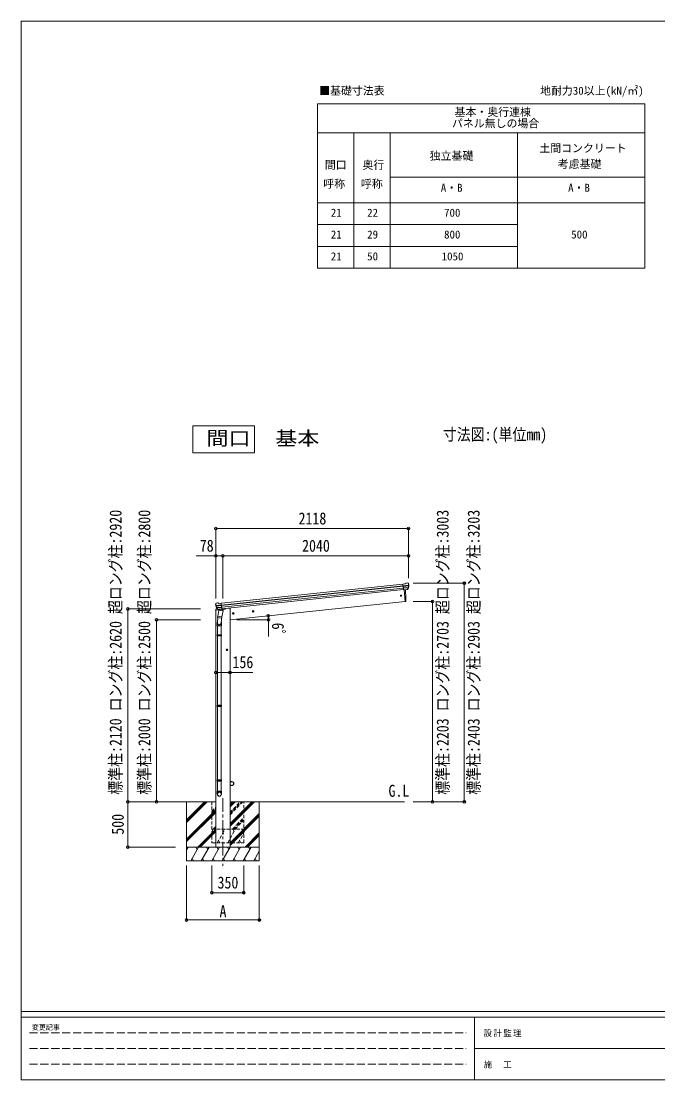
# Model space of a CAD drawing. Units: millimetres, scale not verified. Extents: x -8432 to 28176, y -5820 to 5820.
# Drawn here: x 11312 to 18312, y -5820 to 5820 of the extents above; entities that cross this region are included whole.
import ezdxf
from ezdxf.enums import TextEntityAlignment as Align

# ---------------------------------------------------------------- set-up
doc = ezdxf.new("R2010")
doc.units = ezdxf.units.MM
doc.header["$LTSCALE"] = 30
doc.header["$PDMODE"] = 32
doc.header["$PDSIZE"] = 30
for name, pattern in [('CHAIN1', [8, 5, -1, 1, -1]), ('DASHED1', [1.8, 1.2, -0.6]), ('DASHED3', [4, 3, -1])]:
    doc.linetypes.add(name, pattern=pattern)
for name, color, linetype, lineweight in [('0-0_0', 7, 'Continuous', 9), ('0-1_本体', 5, 'CHAIN1', 9), ('0-3_ELV2', 4, 'Continuous', 9), ('0-6_OTH_LINE', 6, 'Continuous', 9), ('0-7_SHAPE', 7, 'Continuous', 9), ('0-9_OUTLINE', 7, 'Continuous', 9), ('F-0_240', 7, 'Continuous', 9)]:
    doc.layers.add(name, color=color, linetype=linetype, lineweight=lineweight)
doc.styles.add('ＭＳ ゴシック', font='')
doc.styles.get('ＭＳ ゴシック').set_extended_font_data('MS Gothic')

msp = doc.modelspace()

# ---------------------------------------------------------------- linework, layer by layer
at = {"layer": '0-0_0'}
for p, q in [((13002.01, -2762.41), (13453.15, -2762.41)), ((13130.65, -2988.98), (13357.28, -2762.35)), ((13130.65, -2974.84), (13343.14, -2762.35)), ((13130.65, -2960.69), (13329, -2762.35)), ((13608.65, -2819.35), (13665.65, -2762.35)), ((13608.65, -2805.2), (13651.5, -2762.35)), ((13608.65, -2791.06), (13637.36, -2762.35)), ((13608.65, -2819.35), (13665.65, -2762.35)), ((13608.65, -2805.2), (13651.5, -2762.35)), ((13608.65, -2791.06), (13637.36, -2762.35)), ((13608.65, -2762.41), (15527.59, -2762.41)), ((13608.65, -3031.48), (13877.72, -2762.41)), ((13608.65, -3017.34), (13863.58, -2762.41)), ((13608.65, -3003.19), (13849.44, -2762.41)), ((13930.65, -2762.41), (13930.65, -3412.35)), ((13130.65, -3172.82), (13452.65, -2850.83)), ((13130.65, -3186.97), (13452.65, -2864.97)), ((13130.65, -3201.11), (13452.65, -2879.11)), ((13608.65, -3215.32), (13930.65, -2893.33)), ((13608.65, -3229.47), (13930.65, -2907.47)), ((13608.65, -3243.61), (13930.65, -2921.61)), ((13253.26, -3262.35), (13452.65, -3062.96)), ((13267.4, -3262.35), (13452.65, -3077.1)), ((13281.54, -3262.35), (13452.65, -3091.24)), ((13773.76, -3262.35), (13930.65, -3105.46)), ((13787.9, -3262.35), (13930.65, -3119.6)), ((13802.04, -3262.35), (13930.65, -3133.74)), ((13930.65, -3262.35), (13130.65, -3262.35)), ((13130.65, -3291.29), (13147.36, -3262.35)), ((13132.36, -3288.33), (13130.65, -3285.37)), ((13176.22, -3412.35), (13262.83, -3262.35)), ((13247.83, -3288.33), (13232.83, -3262.35)), ((13291.69, -3412.35), (13378.3, -3262.35)), ((13363.3, -3288.33), (13348.3, -3262.35)), ((13407.16, -3412.35), (13493.77, -3262.35)), ((13478.77, -3288.33), (13463.76, -3262.35)), ((13522.63, -3412.35), (13609.24, -3262.35)), ((13594.24, -3288.33), (13579.23, -3262.35)), ((13638.1, -3412.35), (13724.71, -3262.35)), ((13709.71, -3288.33), (13694.71, -3262.35)), ((13753.57, -3412.35), (13840.18, -3262.35)), ((13825.18, -3288.33), (13810.17, -3262.35)), ((13869.04, -3412.35), (13930.65, -3305.64)), ((13930.65, -3271.02), (13925.64, -3262.35)), ((13191.22, -3386.37), (13206.22, -3412.35)), ((13306.69, -3386.37), (13321.69, -3412.35)), ((13422.16, -3386.37), (13437.16, -3412.35)), ((13537.63, -3386.37), (13552.63, -3412.35)), ((13653.1, -3386.37), (13668.1, -3412.35)), ((13768.57, -3386.37), (13783.57, -3412.35)), ((13884.04, -3386.37), (13899.04, -3412.35))]:
    msp.add_line(p, q, dxfattribs=at)
at = {"layer": '0-0_0', "linetype": 'DASHED1'}
for p, q in [((13408.65, -2762.41), (13408.65, -3212.41)), ((13608.65, -2905.17), (13751.41, -2762.41)), ((13608.65, -2891.03), (13737.27, -2762.41)), ((13608.65, -2876.89), (13723.13, -2762.41)), ((13758.65, -3212.41), (13758.65, -2762.41)), ((13408.65, -2864.75), (13453.15, -2820.25)), ((13408.65, -2878.9), (13453.15, -2834.4)), ((13408.65, -2893.04), (13453.15, -2848.54)), ((13635.26, -3062.41), (13681.26, -3016.41)), ((13649.4, -3062.41), (13758.65, -2953.16)), ((13663.54, -3062.41), (13758.65, -2967.3)), ((13683.65, -3014.02), (13758.65, -2939.02)), ((13408.65, -3115.52), (13439.31, -3062.41)), ((13408.65, -3062.41), (13758.65, -3062.41)), ((13424.31, -3088.39), (13409.31, -3062.41)), ((13423.13, -3062.41), (13453.15, -3032.38)), ((13437.27, -3062.41), (13453.15, -3046.53)), ((13451.41, -3062.41), (13453.15, -3060.67)), ((13468.18, -3212.41), (13554.78, -3062.41)), ((13539.78, -3088.39), (13524.78, -3062.41)), ((13583.65, -3212.41), (13670.25, -3062.41)), ((13655.25, -3088.39), (13640.25, -3062.41)), ((13699.12, -3212.41), (13758.65, -3109.3)), ((13408.65, -3212.41), (13758.65, -3212.41)), ((13483.18, -3186.43), (13498.18, -3212.41)), ((13598.65, -3186.43), (13613.65, -3212.41)), ((13714.12, -3186.43), (13729.12, -3212.41))]:
    msp.add_line(p, q, dxfattribs=at)
at = {"layer": '0-0_0'}
msp.add_lwpolyline([(13130.65, -2762.41), (13130.65, -3412.35), (13930.65, -3412.35)], dxfattribs=at)
at = {"layer": '0-1_本体'}
msp.add_line((13530.65, -2724.11), (13530.65, -3467.43), dxfattribs=at)
at = {"layer": '0-3_ELV2', "color": 7, "lineweight": 18}
for p, q in [((14570.11, 4910.91), (18170.11, 4910.91)), ((14570.11, 4910.91), (14570.11, 3103.8)), ((14570.11, 4593.16), (18170.11, 4593.16)), ((15370.11, 4593.16), (15370.11, 3103.8)), ((15370.11, 4104.13), (18170.11, 4104.13)), ((14570.11, 3823.8), (18170.11, 3823.8)), ((14570.11, 3583.8), (16770.11, 3583.8)), ((14570.11, 3343.8), (16770.11, 3343.8)), ((14570.11, 3103.8), (18170.11, 3103.8))]:
    msp.add_line(p, q, dxfattribs=at)
at = {"layer": '0-3_ELV2', "color": 7}
for p, q in [((18170.11, 4910.91), (18170.11, 3103.8)), ((14970.11, 4593.16), (14970.11, 3103.8)), ((15370.11, 4593.16), (15370.11, 3103.8)), ((16770.11, 4593.16), (16770.11, 3103.8))]:
    msp.add_line(p, q, dxfattribs=at)
at = {"layer": '0-3_ELV2'}
for p, q in [((13513.06, -580.4), (15509.14, -370.61)), ((13515.04, -599.3), (15511.13, -389.5)), ((13515.47, -603.48), (15511.57, -393.68)), ((13517.57, -623.34), (15513.65, -413.54)), ((15515.41, -430.28), (13519.33, -640.07)), ((15535.45, -365.83), (15508.93, -368.62)), ((15515.72, -433.17), (15508.93, -368.62)), ((15511.09, -389.15), (15570.83, -382.87)), ((15571.31, -388.73), (15511.71, -395)), ((15570.47, -405.49), (15513.44, -411.48)), ((15569.08, -410.15), (15513.91, -415.95)), ((15559.07, -428.38), (15515.69, -432.94)), ((15515.72, -433.17), (15525.66, -432.12)), ((15522.6, -432.44), (15535.99, -559.84)), ((15525.66, -432.12), (15525.93, -432.19)), ((15525.93, -432.19), (15551.27, -429.52)), ((15535.45, -365.83), (15547.05, -358.86)), ((15548.28, -358.45), (15561.77, -357.03)), ((15551.27, -429.52), (15551.52, -429.41)), ((15551.52, -429.41), (15559.21, -428.6)), ((15560.52, -426.73), (15569.97, -408.43)), ((15561.57, -427.16), (15571.7, -408.9)), ((15565.44, -358.12), (15565.43, -358.11)), ((15565.44, -358.12), (15570.62, -362.31)), ((15572.01, -366.01), (15571.7, -364.16)), ((13455.39, -579.89), (13451.2, -585.07)), ((13455.39, -579.89), (13455.4, -579.89)), ((13472.24, -576.65), (13458.75, -578.06)), ((13486.32, -581.2), (13473.53, -576.79)), ((13486.32, -581.2), (13512.85, -578.41)), ((13519.63, -642.97), (13512.85, -578.41)), ((15535.99, -559.84), (13608.65, -762.41)), ((15535.99, -559.84), (15538.04, -559.55)), ((13450.9, -647.57), (13450, -654.4)), ((13450, -654.4), (13483.73, -650.85)), ((13450.61, -588.98), (13450.53, -587.1)), ((13453.15, -3262.35), (13453.15, -654.07)), ((13470.41, -643.2), (13453.56, -644.97)), ((13515, -598.94), (13455.27, -605.22)), ((13456.02, -611.06), (13515.62, -604.8)), ((13473.53, -646.62), (13459.83, -630.86)), ((13460.32, -627.27), (13517.35, -621.28)), ((13474.47, -645.98), (13461.42, -630.05)), ((13462.65, -631.54), (13517.82, -625.75)), ((13483.83, -646.73), (13476.14, -647.54)), ((13476.23, -647.3), (13519.61, -642.74)), ((13484.1, -646.79), (13483.83, -646.73)), ((13509.43, -644.13), (13484.1, -646.79)), ((13509.69, -644.01), (13509.43, -644.13)), ((13519.63, -642.97), (13509.69, -644.01)), ((13523.75, -646.65), (13553.02, -643.57)), ((13557.88, -636.02), (13557.45, -639.25)), ((13608.65, -3262.35), (13608.65, -633.41)), ((13654.81, -690.19), (13634.92, -692.28)), ((13644.08, -683.77), (13638.01, -688.18)), ((13638.01, -688.18), (13638.79, -695.64)), ((13638.79, -695.64), (13645.65, -698.7)), ((13645.91, -701.18), (13643.82, -681.29)), ((13650.94, -686.82), (13644.08, -683.77)), ((13873.6, -667.19), (13853.71, -669.28)), ((13862.87, -660.77), (13856.8, -665.18)), ((13856.8, -665.18), (13857.59, -672.65)), ((13857.59, -672.65), (13864.44, -675.7)), ((13864.7, -678.18), (13862.61, -658.29)), ((13869.73, -663.82), (13862.87, -660.77)), ((13584.65, -1091.96), (13564.65, -1091.96)), ((13574.65, -1084.45), (13568.15, -1088.2)), ((13568.15, -1088.2), (13568.15, -1095.71)), ((13568.15, -1095.71), (13574.65, -1099.46)), ((13574.65, -1101.96), (13574.65, -1081.96)), ((13581.15, -1088.2), (13574.65, -1084.45)), ((13608.65, -3062.41), (13608.65, -2512.41)), ((13608.65, -2517.41), (13610.65, -2517.41)), ((13610.65, -2540.11), (13610.65, -2517.41)), ((13633.65, -2540.11), (13610.65, -2540.11)), ((13610.65, -2542.11), (13628.65, -2542.11)), ((13608.65, -2607.41), (13610.65, -2607.41)), ((13610.65, -2582.71), (13628.65, -2582.71)), ((13610.65, -2584.71), (13610.65, -2607.41)), ((13628.65, -2584.71), (13610.65, -2584.71))]:
    msp.add_line(p, q, dxfattribs=at)
for points in [[(13608.65, -633.41), (13588.65, -633.41), (13557.79, -636.65)], [(13645.65, -698.7), (13651.72, -694.28), (13650.94, -686.82)], [(13864.44, -675.7), (13870.51, -671.29), (13869.73, -663.82)], [(13574.65, -1099.46), (13581.15, -1095.71), (13581.15, -1088.2)]]:
    msp.add_lwpolyline(points, dxfattribs=at)
for centre, radius in [((15489.19, -497.29), 6.5), ((13644.86, -691.23), 8.5), ((13644.86, -691.23), 7.7), ((13644.86, -691.23), 6.5), ((13863.66, -668.23), 8.5), ((13863.66, -668.23), 7.7), ((13863.66, -668.23), 6.5), ((13574.65, -1091.96), 8.5), ((13574.65, -1091.96), 7.7), ((13574.65, -1091.96), 6.5), ((13628.65, -2562.41), 20), ((13530.9, -3112.35), 5), ((13530.9, -3112.35), 5)]:
    msp.add_circle(centre, radius, dxfattribs=at)
for centre, radius, start, end in [((14641.38, -519.63), 900, 357.63919, 5.64986), ((15548.6, -361.43), 3, 96.02369, 120.97631), ((15558.96, -425.71), 2.99, 285.2717, 331.00739), ((15562.29, -362), 5, 51.04426, 95.95574), ((15378.45, -387.66), 192.44, 1.4271, 6.57578), ((15567.31, -407.05), 3, 332.69111, 354.20009), ((15371.11, -387.12), 200.2, 354.20009, 359.53883), ((15616.1, -380.75), 45.32, 182.67122, 185.64518), ((15571.49, -390.07), 1.35, 95.1605, 97.91927), ((15574.1, -388.52), 2.74, 179.02151, 184.43412), ((15569.07, -407.44), 3, 331, 354.13916), ((15371.11, -387.12), 202, 354.13916, 6), ((13459.28, -583.04), 5, 96.04426, 140.95574), ((13472.55, -579.63), 3, 71.02369, 95.97631), ((15537.62, -556.58), 3, 278, 357.63919), ((13651.5, -567.86), 202, 186, 197.86084), ((13453.87, -647.96), 3, 96, 172.5), ((13644.44, -569.91), 192.44, 185.42422, 190.5729), ((13410.54, -612.57), 45.32, 6.35482, 9.32878), ((13453.24, -611.43), 2.74, 7.56588, 12.97849), ((13456.11, -612.41), 1.35, 94.08073, 96.8395), ((13651.5, -567.86), 200.2, 192.46117, 197.79991), ((13462.09, -628.9), 3, 197.86084, 221), ((13463.74, -628.14), 3, 197.79991, 219.30889), ((13475.79, -644.66), 2.99, 220.99261, 266.7283), ((13552.49, -638.6), 5, 276, 352.5), ((13610.65, -2540.11), 2, 180, 270), ((13610.65, -2584.71), 2, 90, 180)]:
    msp.add_arc(centre, radius, start, end, dxfattribs=at)
at = {"layer": '0-3_ELV2', "color": 5}
msp.add_arc((13628.65, -2562.41), 22.3, 270, 90, dxfattribs=at)
at = {"layer": '0-3_ELV2', "color": 3}
msp.add_arc((13628.65, -2562.41), 20.3, 270, 90, dxfattribs=at)
at = {"layer": '0-3_ELV2'}
for centre, major_axis, ratio, start_param, end_param in [((15558.76, -425.41), (-0.11, 3), 0.642905, 3.24593831, 4.20392797), ((15558.89, -425.61), (1.66, -2.51), 0.997631, 5.80419048, 5.89294842), ((15558.82, -425.5), (3.53, -2.11), 0.650902, 5.25614477, 5.32895537), ((15561.19, -425.15), (1.08, 3.13), 0.040856, 2.11350352, 2.14162489), ((15569.74, -365.61), (-0.87, 5.91), 0.020485, 0.67143203, 1.56913061), ((15564.35, -361.1), (5.88, -1.31), 0.24881, 0.46058498, 0.46410383), ((15568.73, -364.64), (-2.34, 1.9), 0.995767, 3.98597162, 4.71238898), ((15373.42, -409.07), (-20.92, 199.05), 0.994373, 4.71137894, 4.7277536), ((13453.53, -586.96), (1.9, 2.34), 0.995767, 1.57079633, 2.29721369), ((13457.08, -582.58), (-5.48, -2.51), 0.24881, 5.81908147, 5.82260033), ((13452.74, -588.12), (-0.38, 5.97), 0.020485, 4.7140547, 5.61175327), ((13653.81, -589.81), (-20.92, 199.05), 0.994373, 1.55543171, 1.57180637), ((13473.49, -644.58), (-1.71, 2.84), 0.040856, 4.14156042, 4.16968179), ((13475.92, -644.32), (-0.51, 2.96), 0.642905, 2.07925734, 3.03724699), ((13475.88, -644.43), (-3.02, -2.79), 0.650902, 0.95422993, 1.02704053), ((13475.83, -644.55), (-1.1, -2.8), 0.997631, 0.39023689, 0.47899483)]:
    msp.add_ellipse(centre, major_axis=major_axis, ratio=ratio, start_param=start_param, end_param=end_param, dxfattribs=at)
at = {"layer": '0-6_OTH_LINE'}
for p, q in [((13453.15, 240.99), (13453.15, -303.69)), ((15571.03, 240.99), (13453.15, 240.99)), ((15571.03, 240.99), (15571.03, -303.69)), ((13453.15, -59.01), (13235.85, -59.01)), ((13453.15, -59.01), (13453.15, -526.43)), ((13530.9, -59.01), (13453.15, -59.01)), ((15571.03, -59.01), (13530.9, -59.01)), ((13530.9, -59.01), (13530.9, -528.26)), ((15571.03, -59.01), (15571.03, -303.69)), ((16184.73, -359.01), (15621.86, -359.01)), ((16184.73, -359.01), (16184.73, -2762.41)), ((15834.73, -559.84), (15621.86, -559.84)), ((15834.73, -559.84), (15834.73, -2762.41)), ((12486.01, -642.92), (13282.98, -642.92)), ((12486.01, -642.92), (12486.01, -2762.41)), ((12799.54, -762.41), (13282.98, -762.41)), ((12799.54, -2762.41), (12799.54, -762.41)), ((13453.15, -1341.96), (13608.65, -1341.96)), ((13608.65, -1341.96), (13858.59, -1341.96)), ((12486.01, -2762.41), (13009.98, -2762.41)), ((12486.01, -3262.35), (12486.01, -2762.41)), ((12799.54, -2762.41), (13009.98, -2762.41)), ((15834.73, -2762.41), (15621.86, -2762.41)), ((16184.73, -2762.41), (15621.86, -2762.41)), ((12486.01, -3262.35), (13009.98, -3262.35)), ((13130.65, -4062.35), (13130.65, -3463.35)), ((13408.65, -3762.35), (13408.65, -3463.35)), ((13758.65, -3762.35), (13758.65, -3463.35)), ((13930.65, -4062.35), (13930.65, -3463.35)), ((13408.65, -3762.35), (13758.65, -3762.35)), ((13930.65, -4062.35), (13130.65, -4062.35))]:
    msp.add_line(p, q, dxfattribs=at)
at = {"layer": '0-6_OTH_LINE', "lineweight": 18}
for q in [(13683.01, -762.41), (14031.56, -943.91)]:
    msp.add_line((14031.56, -762.41), q, dxfattribs=at)
at = {"layer": '0-6_OTH_LINE', "color": 3}
msp.add_lwpolyline([(13201.44, 1371.56), (13877.85, 1371.56), (13877.85, 1072.06), (13201.44, 1072.06)], close=True, dxfattribs=at)
at = {"layer": '0-6_OTH_LINE'}
msp.add_arc((13683.01, -762.41), 348.55, 0, 7.27608, dxfattribs=at)
for p in [(13453.15, 240.99), (15571.03, 240.99), (13453.15, -59.01), (13530.9, -59.01), (15571.03, -59.01), (16184.73, -359.01), (15834.73, -559.84), (12486.01, -642.92), (12799.54, -762.41), (14028.76, -718.26), (14031.56, -762.41), (13453.15, -1341.96), (13608.65, -1341.96), (12486.01, -2762.41), (12799.54, -2762.41), (15834.73, -2762.41), (16184.73, -2762.41), (12486.01, -3262.35), (13408.65, -3762.35), (13758.65, -3762.35), (13130.65, -4062.35), (13930.65, -4062.35)]:
    msp.add_point(p, dxfattribs=at)
at = {"layer": '0-9_OUTLINE'}
for p, q in [((13486.96, -655.9), (13473.61, -721.56)), ((13476.98, -647.54), (13517.65, -643.27)), ((13480.34, -647.84), (13480.19, -648.57)), ((13480.8, -649.7), (13505.56, -659.45)), ((13531.84, -665.03), (13486.96, -655.9)), ((13489.14, -652.98), (13488.48, -656.21)), ((13509.95, -644.46), (13507.03, -658.81)), ((13518.49, -730.69), (13531.84, -665.03)), ((13519.47, -641.38), (13520.39, -641.57)), ((13520.39, -641.57), (13531.59, -658.49)), ((13531.59, -658.49), (13530.33, -664.73)), ((13468.3, -829.73), (13468.3, -795.38)), ((13476.01, -736.85), (13470.46, -792.57)), ((13471.13, -733.81), (13473.62, -721.56)), ((13471.34, -735.2), (13471.34, -735.2)), ((13472.68, -736.17), (13513.64, -744.5)), ((13518.49, -730.69), (13473.61, -721.56)), ((13518.92, -728.55), (13512.27, -796.29)), ((13514.3, -795.07), (13514.3, -829.73)), ((13518.47, -730.69), (13515.94, -743.16)), ((13514.3, -829.73), (13468.3, -829.73)), ((13468.3, -928.47), (13469.3, -926.47)), ((13514.3, -928.47), (13468.3, -928.47)), ((13513.3, -926.47), (13469.3, -926.47)), ((13470.3, -829.73), (13470.3, -926.47)), ((13512.3, -829.73), (13512.3, -926.47)), ((13514.3, -928.47), (13513.3, -926.47)), ((13514.3, -928.47), (13514.3, -936.47)), ((13514.3, -936.47), (13468.3, -936.47)), ((13513.3, -938.47), (13469.3, -938.47)), ((13470.3, -938.47), (13470.3, -1702.35)), ((13512.3, -938.47), (13512.3, -1702.35)), ((13514.3, -936.47), (13513.3, -938.47)), ((13468.3, -1704.35), (13469.3, -1702.35)), ((13514.3, -1704.35), (13468.3, -1704.35)), ((13514.3, -1712.35), (13468.3, -1712.35)), ((13513.3, -1702.35), (13469.3, -1702.35)), ((13513.3, -1714.35), (13469.3, -1714.35)), ((13470.3, -1714.35), (13470.3, -2522.85)), ((13512.3, -1714.35), (13512.3, -2522.85)), ((13514.3, -1704.35), (13513.3, -1702.35)), ((13514.3, -1712.35), (13513.3, -1714.35)), ((13514.3, -1704.35), (13514.3, -1712.35)), ((13468.3, -2524.85), (13469.3, -2522.85)), ((13514.3, -2524.85), (13468.3, -2524.85)), ((13514.3, -2532.85), (13468.3, -2532.85)), ((13513.3, -2522.85), (13469.3, -2522.85)), ((13513.3, -2534.85), (13469.3, -2534.85)), ((13470.3, -2534.85), (13470.3, -2644.85)), ((13512.3, -2534.85), (13512.3, -2644.85)), ((13514.3, -2524.85), (13513.3, -2522.85)), ((13514.3, -2532.85), (13513.3, -2534.85)), ((13514.3, -2524.85), (13514.3, -2532.85)), ((13468.3, -2678.99), (13468.3, -2644.85)), ((13514.3, -2644.85), (13468.3, -2644.85)), ((13514.3, -2678.99), (13514.3, -2644.85))]:
    msp.add_line(p, q, dxfattribs=at)
for points in [[(13468.3, -928.47), (13468.3, -936.47), (13469.3, -938.47)], [(13468.3, -1704.35), (13468.3, -1712.35), (13469.3, -1714.35)], [(13468.3, -2524.85), (13468.3, -2532.85), (13469.3, -2534.85)]]:
    msp.add_lwpolyline(points, dxfattribs=at)
for centre, radius, start, end in [((13476.93, -647.04), 0.5, 240.73754, 276), ((13479.85, -647.74), 0.5, 348.5, 96), ((13481.17, -648.77), 1, 168.5, 248.5), ((13506.03, -658.53), 1.03, 242.53897, 344.46569), ((13510.53, -644.62), 0.604, 93.09842, 164.70595), ((13517.6, -642.77), 0.5, 276, 311.26246), ((13498.3, -795.38), 30, 177.45142, 180), ((13473.03, -734.23), 1.95, 167.54017, 209.97766), ((13473.07, -734.21), 2, 209.90962, 258.5), ((13514.03, -742.54), 2, 258.5, 341.96843)]:
    msp.add_arc(centre, radius, start, end, dxfattribs=at)
for centre, major_axis, ratio, start_param, end_param in [((13491.3, -795.07), (23, 0), 0.996195, 2.62193603, 6.60747969), ((13491.3, -795.07), (21, 0), 0.996195, 3.02154981, 6.2247991), ((13491.3, -2677.25), (-23, 0), 0.996195, 3.14159265, 6.28318531), ((13491.3, -2678.99), (-23, 0), 0.996195, 3.14159265, 6.28318531), ((13491.3, -2678.99), (0, -23.43), 0.981806, 4.71238898, 7.85398163)]:
    msp.add_ellipse(centre, major_axis=major_axis, ratio=ratio, start_param=start_param, end_param=end_param, dxfattribs=at)
msp.add_ellipse((13491.3, -2678.99), major_axis=(21, 0), ratio=0.996195, dxfattribs=at)
at = {"layer": 'F-0_240', "color": 5}
for p, q in [((11312.32, 5820), (11312.32, -5820)), ((11312.32, 5820), (27752.32, 5820)), ((11312.32, -5070), (27752.32, -5070)), ((11312.32, -5130), (25085.56, -5130)), ((16295.56, -5130), (16295.56, -5820)), ((16295.56, -5475), (22445.56, -5475)), ((11312.32, -5820), (27752.32, -5820))]:
    msp.add_line(p, q, dxfattribs=at)
at = {"layer": 'F-0_240', "color": 4, "linetype": 'DASHED3'}
for p, q in [((11402.32, -5302.5), (16205.56, -5302.5)), ((11402.32, -5475), (16205.56, -5475)), ((11402.32, -5647.5), (16205.56, -5647.5))]:
    msp.add_line(p, q, dxfattribs=at)

# ---------------------------------------------------------------- texts
at = {"layer": '0-3_ELV2', "color": 7, "style": 'ＭＳ ゴシック'}
for s, p in [('■基礎寸法表', (14588.28, 4984.76)), ('地耐力30以上(kN/㎡)', (17017.53, 4984.76)), ('基本・奥行連棟', (16077.2, 4750.63)), ('パネル無しの場合', (16048.61, 4626.12)), ('土間コンクリート', (17009.28, 4352.6)), ('独立基礎', (15803.65, 4269.03)), ('間口', (14651.07, 4169.25)), ('奥行', (15064.81, 4169.25)), ('考慮基礎', (17211.76, 4179.13)), ('呼称', (14634.25, 3961.55)), ('呼称', (15047.99, 3961.55)), ('A・B', (15925.89, 3917.4)), ('A・B', (17325.89, 3917.4)), ('21', (14716.38, 3643.8)), ('22', (15116.38, 3643.8)), ('700', (15962.14, 3643.8)), ('21', (14716.38, 3403.8)), ('29', (15116.38, 3403.8)), ('800', (15962.14, 3403.8)), ('500', (17359.82, 3403.8)), ('21', (14716.38, 3163.8)), ('50', (15116.38, 3163.8)), ('1050', (15935.51, 3163.8))]:
    msp.add_text(s, height=87.98, dxfattribs=at).set_placement(p, align=Align.BOTTOM_LEFT)
at = {"layer": '0-6_OTH_LINE', "color": 2, "style": 'ＭＳ ゴシック', "width": 1.15}
for s, p in [('間口', (13349.93, 1111.18)), ('基本', (14107.13, 1111.18))]:
    msp.add_text(s, height=154, dxfattribs=at).set_placement(p, align=Align.BOTTOM_LEFT)
at = {"layer": '0-6_OTH_LINE', "color": 7, "style": 'ＭＳ ゴシック', "width": 0.85}
for s, p in [('寸法図:(単位mm)', (15948.66, 1170.62)), ('2118', (14362.09, 246.99)), ('78', (13276.12, -52.12)), ('2040', (14400.97, -53.01)), ('156', (13635.58, -1332.98)), ('350', (13471.15, -3756.35)), ('A', (13493.15, -4072.35))]:
    msp.add_text(s, height=132, dxfattribs=at).set_placement(p, align=Align.BOTTOM_LEFT)
for s, rotation, p in [('標準柱:2120 ロング柱:2620 超ロング柱:2920', 90, (12455.37, -2686.35)), ('標準柱:2000 ロング柱:2500 超ロング柱:2800', 90, (12771.46, -2686.35)), ('標準柱:2203 ロング柱:2703 超ロング柱:3003', 90, (16051.6, -2686.35)), ('標準柱:2403 ロング柱:2903 超ロング柱:3203', 90, (16392.56, -2686.35)), ('6ﾟ', 270, (14031.1, -793.93)), ('500', 90, (12480.01, -3124.88))]:
    msp.add_text(s, height=132, rotation=rotation, dxfattribs=at).set_placement(p, align=Align.BOTTOM_LEFT)
at = {"layer": '0-7_SHAPE', "style": 'ＭＳ ゴシック', "width": 0.85}
msp.add_text('G.L', height=132, dxfattribs=at).set_placement((15351.33, -2747.44), align=Align.BOTTOM_LEFT)
at = {"layer": 'F-0_240', "style": 'ＭＳ ゴシック'}
msp.add_text('変更記事', height=54.99, dxfattribs=at).set_placement((11429.54, -5287.5), align=Align.BOTTOM_LEFT)
at = {"layer": 'F-0_240', "char_height": 65.98, "attachment_point": 7, "style": 'ＭＳ ゴシック'}
for s, insert in [('\\T1.17;設計監理', (16396.88, -5347.5)), ('\\T1.17;施\u3000工', (16396.88, -5692.5))]:
    msp.add_mtext(s, dxfattribs=dict(at, insert=insert))

doc.saveas('drawing.dxf')
